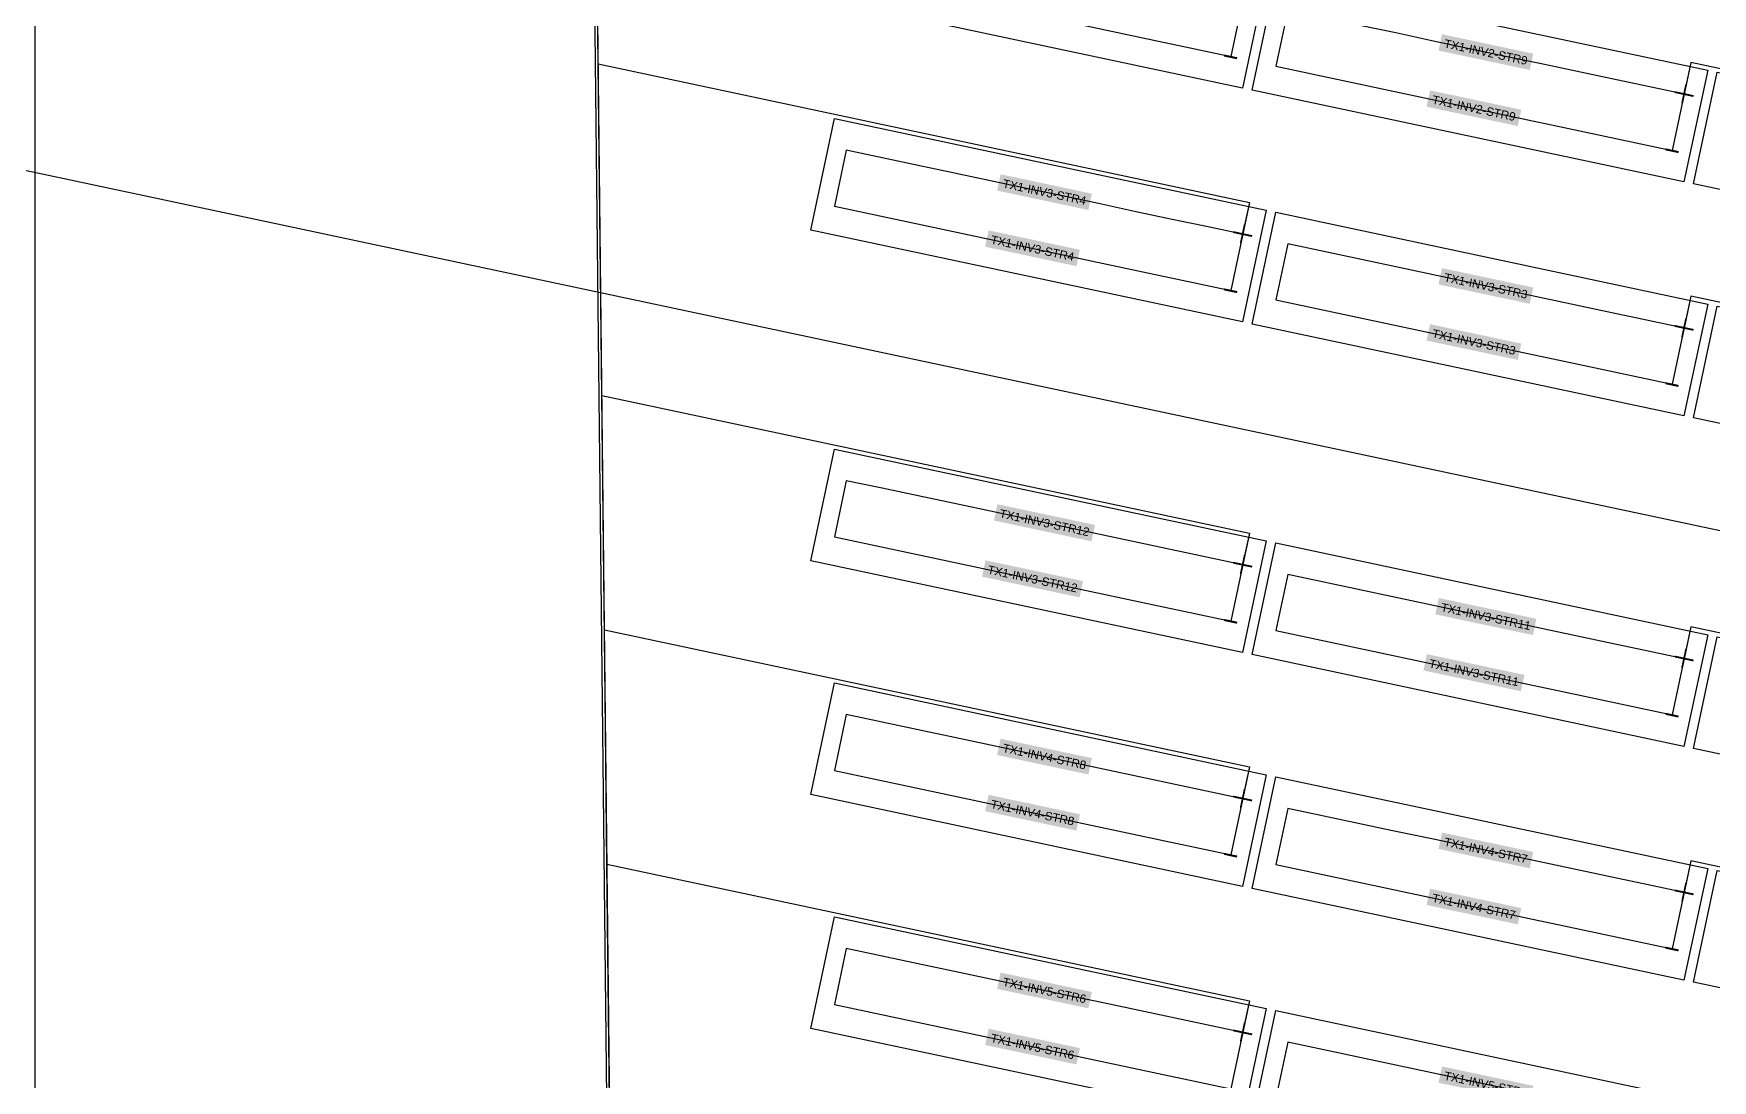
# Model space of a CAD drawing. Header units: metres. Extents: x 114 to 389, y 45 to 298.
# Drawn here: x 205.7 to 266, y 204.3 to 241.9 of the extents above; entities that cross this region are included whole.
import ezdxf

# ---------------------------------------------------------------- set-up
doc = ezdxf.new("R2010")
doc.units = ezdxf.units.M
doc.header["$MEASUREMENT"] = 0
for name, color, linetype in [('PVcase Corridor Center Line', 74, 'Continuous'), ('PVcase Polarity Symbols', 7, 'Continuous'), ('PVcase PV Modules (full frames)', 142, 'Continuous'), ('PVcase PV Modules (optimised)', 142, 'Continuous'), ('PVcase String Cables', 150, 'Continuous'), ('PVcase Stringing Numbers', 7, 'Continuous'), ('PVcase Strings', 92, 'Continuous'), ('PVcase Trenches', 7, 'Continuous')]:
    doc.layers.add(name, color=color, linetype=linetype)
doc.styles.get("Standard").update_dxf_attribs({"font": 'arial.ttf'})

# ---------------------------------------------------------------- blocks, each defined once
blk = doc.blocks.new('2P12@20DEG F FX A12 ID1 PVBlock')
at = {"layer": 'PVcase PV Modules (optimised)', "color": 0}
blk.add_polyline3d([(0, 0, 1.493), (15.51, -3.297, 1.493), (14.657, -7.308, 0), (-0.853, -4.011, 0)], close=True, dxfattribs=at)

msp = doc.modelspace()

# ---------------------------------------------------------------- linework, layer by layer
at = {"layer": 'PVcase Corridor Center Line'}
for points in [[(205.773, 45), (205.773, 268.08), (240.582, 269.078), (359.098, 269.078)], [(389, 198), (114, 256.453)]]:
    msp.add_lwpolyline(points, dxfattribs=at)
at = {"layer": 'PVcase String Cables'}
for points in [[(385.086, 223.818), (349.861, 231.305), (349.619, 135.706), (304.568, 145.293), (226.866, 161.829), (225.812, 257.695), (225.72, 266.09), (249.385, 261.06), (249.141, 259.915)], [(385.086, 223.818), (349.861, 231.305), (349.619, 135.706), (304.568, 145.293), (226.866, 161.829), (225.812, 257.695), (225.72, 266.09), (249.385, 261.06), (248.713, 257.9)], [(385.086, 223.818), (349.861, 231.305), (349.619, 135.706), (304.568, 145.293), (226.866, 161.829), (225.812, 257.673), (249.385, 252.662), (249.141, 251.517)], [(385.086, 223.818), (349.861, 231.305), (349.619, 135.706), (304.568, 145.293), (226.866, 161.829), (225.812, 257.673), (249.385, 252.662), (248.713, 249.503)], [(385.086, 207.024), (349.819, 214.52), (349.619, 135.706), (304.568, 145.293), (226.866, 161.829), (225.997, 240.862), (225.905, 249.256), (249.385, 244.265), (249.141, 243.12)], [(385.086, 207.024), (349.819, 214.52), (349.619, 135.706), (304.568, 145.293), (226.866, 161.829), (225.997, 240.862), (225.905, 249.256), (249.385, 244.265), (248.713, 241.106)], [(385.086, 195.152), (349.789, 202.654), (349.619, 135.706), (304.568, 145.293), (226.866, 161.829), (226.128, 228.962), (225.997, 240.839), (249.385, 235.868), (249.141, 234.723)], [(385.086, 195.152), (349.789, 202.654), (349.619, 135.706), (304.568, 145.293), (226.866, 161.829), (226.128, 228.962), (225.997, 240.839), (249.385, 235.868), (248.713, 232.708)], [(385.086, 207.024), (349.819, 214.52), (349.619, 135.706), (304.647, 145.276), (304.267, 224.224), (304.227, 232.608), (265.236, 240.896), (264.565, 237.736)], [(385.086, 207.024), (349.819, 214.52), (349.619, 135.706), (304.647, 145.276), (304.267, 224.224), (304.227, 232.608), (265.236, 240.896), (264.993, 239.751)], [(385.086, 195.152), (349.789, 202.654), (349.619, 135.706), (304.647, 145.276), (304.324, 212.34), (304.267, 224.203), (265.236, 232.499), (264.565, 229.339)], [(385.086, 195.152), (349.789, 202.654), (349.619, 135.706), (304.647, 145.276), (304.324, 212.34), (304.267, 224.203), (265.236, 232.499), (264.993, 231.354)], [(385.086, 195.152), (349.789, 202.654), (349.619, 135.706), (304.568, 145.293), (226.866, 161.829), (226.128, 228.939), (249.385, 223.996), (249.141, 222.851)], [(385.086, 195.152), (349.789, 202.654), (349.619, 135.706), (304.568, 145.293), (226.866, 161.829), (226.128, 228.939), (249.385, 223.996), (248.713, 220.836)], [(385.086, 178.357), (349.746, 185.869), (349.619, 135.706), (304.568, 145.293), (226.866, 161.829), (226.313, 212.128), (226.221, 220.523), (249.385, 215.599), (249.141, 214.454)], [(385.086, 178.357), (349.746, 185.869), (349.619, 135.706), (304.568, 145.293), (226.866, 161.829), (226.313, 212.128), (226.221, 220.523), (249.385, 215.599), (248.713, 212.439)], [(385.086, 195.152), (349.789, 202.654), (349.619, 135.706), (304.647, 145.276), (304.324, 212.318), (265.236, 220.627), (264.565, 217.467)], [(385.086, 195.152), (349.789, 202.654), (349.619, 135.706), (304.647, 145.276), (304.324, 212.318), (265.236, 220.627), (264.993, 219.482)], [(385.086, 178.357), (349.746, 185.869), (349.619, 135.706), (304.647, 145.276), (304.405, 195.529), (304.365, 203.912), (265.236, 212.229), (264.565, 209.07)], [(385.086, 178.357), (349.746, 185.869), (349.619, 135.706), (304.647, 145.276), (304.405, 195.529), (304.365, 203.912), (265.236, 212.229), (264.993, 211.085)], [(385.086, 169.96), (349.725, 177.477), (349.619, 135.706), (304.568, 145.293), (226.866, 161.829), (226.405, 203.711), (226.313, 212.106), (249.385, 207.202), (249.141, 206.057)], [(385.086, 169.96), (349.725, 177.477), (349.619, 135.706), (304.568, 145.293), (226.866, 161.829), (226.405, 203.711), (226.313, 212.106), (249.385, 207.202), (248.713, 204.042)]]:
    msp.add_lwpolyline(points, dxfattribs=at)
at = {"layer": 'PVcase Strings'}
for points in [[(249.141, 243.12), (247.847, 243.395), (246.553, 243.671), (245.259, 243.946), (243.965, 244.221), (242.671, 244.496), (241.377, 244.771), (240.083, 245.046), (238.788, 245.321), (237.494, 245.596), (236.2, 245.871), (234.906, 246.146), (234.478, 244.131), (235.772, 243.856), (237.066, 243.581), (238.36, 243.306), (239.654, 243.031), (240.948, 242.756), (242.242, 242.481), (243.537, 242.206), (244.831, 241.931), (246.125, 241.656), (247.419, 241.381), (248.713, 241.106)], [(264.993, 239.751), (263.699, 240.026), (262.405, 240.301), (261.111, 240.576), (259.817, 240.851), (258.523, 241.126), (257.228, 241.401), (255.934, 241.676), (254.64, 241.952), (253.346, 242.227), (252.052, 242.502), (250.758, 242.777), (250.33, 240.762), (251.624, 240.487), (252.918, 240.212), (254.212, 239.937), (255.506, 239.662), (256.8, 239.387), (258.094, 239.112), (259.388, 238.836), (260.682, 238.561), (261.977, 238.286), (263.271, 238.011), (264.565, 237.736)], [(249.141, 234.723), (247.847, 234.998), (246.553, 235.273), (245.259, 235.548), (243.965, 235.824), (242.671, 236.099), (241.377, 236.374), (240.083, 236.649), (238.788, 236.924), (237.494, 237.199), (236.2, 237.474), (234.906, 237.749), (234.478, 235.734), (235.772, 235.459), (237.066, 235.184), (238.36, 234.909), (239.654, 234.634), (240.948, 234.359), (242.242, 234.084), (243.537, 233.809), (244.831, 233.534), (246.125, 233.259), (247.419, 232.984), (248.713, 232.708)], [(264.993, 231.354), (263.699, 231.629), (262.405, 231.904), (261.111, 232.179), (259.817, 232.454), (258.523, 232.729), (257.228, 233.004), (255.934, 233.279), (254.64, 233.554), (253.346, 233.829), (252.052, 234.105), (250.758, 234.38), (250.33, 232.365), (251.624, 232.09), (252.918, 231.815), (254.212, 231.54), (255.506, 231.265), (256.8, 230.989), (258.094, 230.714), (259.388, 230.439), (260.682, 230.164), (261.977, 229.889), (263.271, 229.614), (264.565, 229.339)], [(249.141, 222.851), (247.847, 223.126), (246.553, 223.401), (245.259, 223.676), (243.965, 223.951), (242.671, 224.226), (241.377, 224.501), (240.083, 224.777), (238.788, 225.052), (237.494, 225.327), (236.2, 225.602), (234.906, 225.877), (234.478, 223.862), (235.772, 223.587), (237.066, 223.312), (238.36, 223.037), (239.654, 222.762), (240.948, 222.487), (242.242, 222.212), (243.537, 221.937), (244.831, 221.661), (246.125, 221.386), (247.419, 221.111), (248.713, 220.836)], [(264.993, 219.482), (263.699, 219.757), (262.405, 220.032), (261.111, 220.307), (259.817, 220.582), (258.523, 220.857), (257.228, 221.132), (255.934, 221.407), (254.64, 221.682), (253.346, 221.957), (252.052, 222.232), (250.758, 222.507), (250.33, 220.493), (251.624, 220.218), (252.918, 219.942), (254.212, 219.667), (255.506, 219.392), (256.8, 219.117), (258.094, 218.842), (259.388, 218.567), (260.682, 218.292), (261.977, 218.017), (263.271, 217.742), (264.565, 217.467)], [(249.141, 214.454), (247.847, 214.729), (246.553, 215.004), (245.259, 215.279), (243.965, 215.554), (242.671, 215.829), (241.377, 216.104), (240.083, 216.379), (238.788, 216.654), (237.494, 216.93), (236.2, 217.205), (234.906, 217.48), (234.478, 215.465), (235.772, 215.19), (237.066, 214.915), (238.36, 214.64), (239.654, 214.365), (240.948, 214.09), (242.242, 213.814), (243.537, 213.539), (244.831, 213.264), (246.125, 212.989), (247.419, 212.714), (248.713, 212.439)], [(264.993, 211.085), (263.699, 211.36), (262.405, 211.635), (261.111, 211.91), (259.817, 212.185), (258.523, 212.46), (257.228, 212.735), (255.934, 213.01), (254.64, 213.285), (253.346, 213.56), (252.052, 213.835), (250.758, 214.11), (250.33, 212.095), (251.624, 211.82), (252.918, 211.545), (254.212, 211.27), (255.506, 210.995), (256.8, 210.72), (258.094, 210.445), (259.388, 210.17), (260.682, 209.895), (261.977, 209.62), (263.271, 209.345), (264.565, 209.07)], [(249.141, 206.057), (247.847, 206.332), (246.553, 206.607), (245.259, 206.882), (243.965, 207.157), (242.671, 207.432), (241.377, 207.707), (240.083, 207.982), (238.788, 208.257), (237.494, 208.532), (236.2, 208.808), (234.906, 209.083), (234.478, 207.068), (235.772, 206.793), (237.066, 206.518), (238.36, 206.243), (239.654, 205.968), (240.948, 205.692), (242.242, 205.417), (243.537, 205.142), (244.831, 204.867), (246.125, 204.592), (247.419, 204.317), (248.713, 204.042)], [(264.993, 202.687), (263.699, 202.962), (262.405, 203.238), (261.111, 203.513), (259.817, 203.788), (258.523, 204.063), (257.228, 204.338), (255.934, 204.613), (254.64, 204.888), (253.346, 205.163), (252.052, 205.438), (250.758, 205.713), (250.33, 203.698), (251.624, 203.423), (252.918, 203.148), (254.212, 202.873), (255.506, 202.598), (256.8, 202.323), (258.094, 202.048), (259.388, 201.773), (260.682, 201.498), (261.977, 201.223), (263.271, 200.948), (264.565, 200.673)]]:
    msp.add_lwpolyline(points, dxfattribs=at)
at = {"layer": 'PVcase Trenches'}
msp.add_lwpolyline([(228, 49.5), (225.5, 277)], dxfattribs=at)

# ---------------------------------------------------------------- block references
at = {"layer": 'PVcase PV Modules (full frames)', "color": 144, "true_color": 0x007ca5}
for p in [(266.185, 248.938, 0.8), (234.481, 247.28, 0.8), (250.333, 243.91, 0.8), (266.185, 240.541, 0.8), (234.481, 238.883, 0.8), (250.333, 235.513, 0.8), (266.185, 232.144, 0.8), (234.481, 227.01, 0.8), (250.333, 223.641, 0.8), (266.185, 220.272, 0.8), (234.481, 218.613, 0.8), (250.333, 215.244, 0.8), (266.185, 211.875, 0.8), (234.481, 210.216, 0.8), (250.333, 206.847, 0.8)]:
    msp.add_blockref('2P12@20DEG F FX A12 ID1 PVBlock', p, dxfattribs=at)

# ---------------------------------------------------------------- texts
at = {"layer": 'PVcase Polarity Symbols', "color": 7, "char_height": 0.7, "attachment_point": 5, "rotation": 348}
for insert in [(248.713, 241.106), (264.565, 237.736), (248.713, 232.708), (264.565, 229.339), (248.713, 220.836), (264.565, 217.467), (248.713, 212.439), (264.565, 209.07)]:
    msp.add_mtext('−', dxfattribs=dict(at, insert=insert))
at = {"layer": 'PVcase Polarity Symbols', "color": 1, "char_height": 0.7, "attachment_point": 5, "rotation": 348}
for insert in [(264.993, 239.751), (249.141, 234.723), (264.993, 231.354), (249.141, 222.851), (264.993, 219.482), (249.141, 214.454), (264.993, 211.085), (249.141, 206.057)]:
    msp.add_mtext('＋', dxfattribs=dict(at, insert=insert))
at = {"layer": 'PVcase Stringing Numbers', "color": 18, "true_color": 0x000000, "char_height": 0.3, "attachment_point": 5, "rotation": 348, "bg_fill": 1, "box_fill_scale": 1.5, "bg_fill_color": 7, "bg_fill_true_color": 16777215, "bg_fill_transparency": 0}
for s, insert in [('TX1-INV2-STR9', (257.876, 241.264)), ('TX1-INV2-STR9', (257.447, 239.249)), ('TX1-INV3-STR4', (242.024, 236.236)), ('TX1-INV3-STR4', (241.595, 234.221)), ('TX1-INV3-STR3', (257.876, 232.867)), ('TX1-INV3-STR3', (257.447, 230.852)), ('TX1-INV3-STR12', (242.024, 224.364)), ('TX1-INV3-STR12', (241.595, 222.349)), ('TX1-INV3-STR11', (257.876, 220.995)), ('TX1-INV3-STR11', (257.447, 218.98)), ('TX1-INV4-STR8', (242.024, 215.967)), ('TX1-INV4-STR8', (241.595, 213.952)), ('TX1-INV4-STR7', (257.876, 212.597)), ('TX1-INV4-STR7', (257.447, 210.583)), ('TX1-INV5-STR6', (242.024, 207.57)), ('TX1-INV5-STR6', (241.595, 205.555)), ('TX1-INV5-STR5', (257.876, 204.2))]:
    msp.add_mtext(s, dxfattribs=dict(at, insert=insert))

doc.saveas('drawing.dxf')
